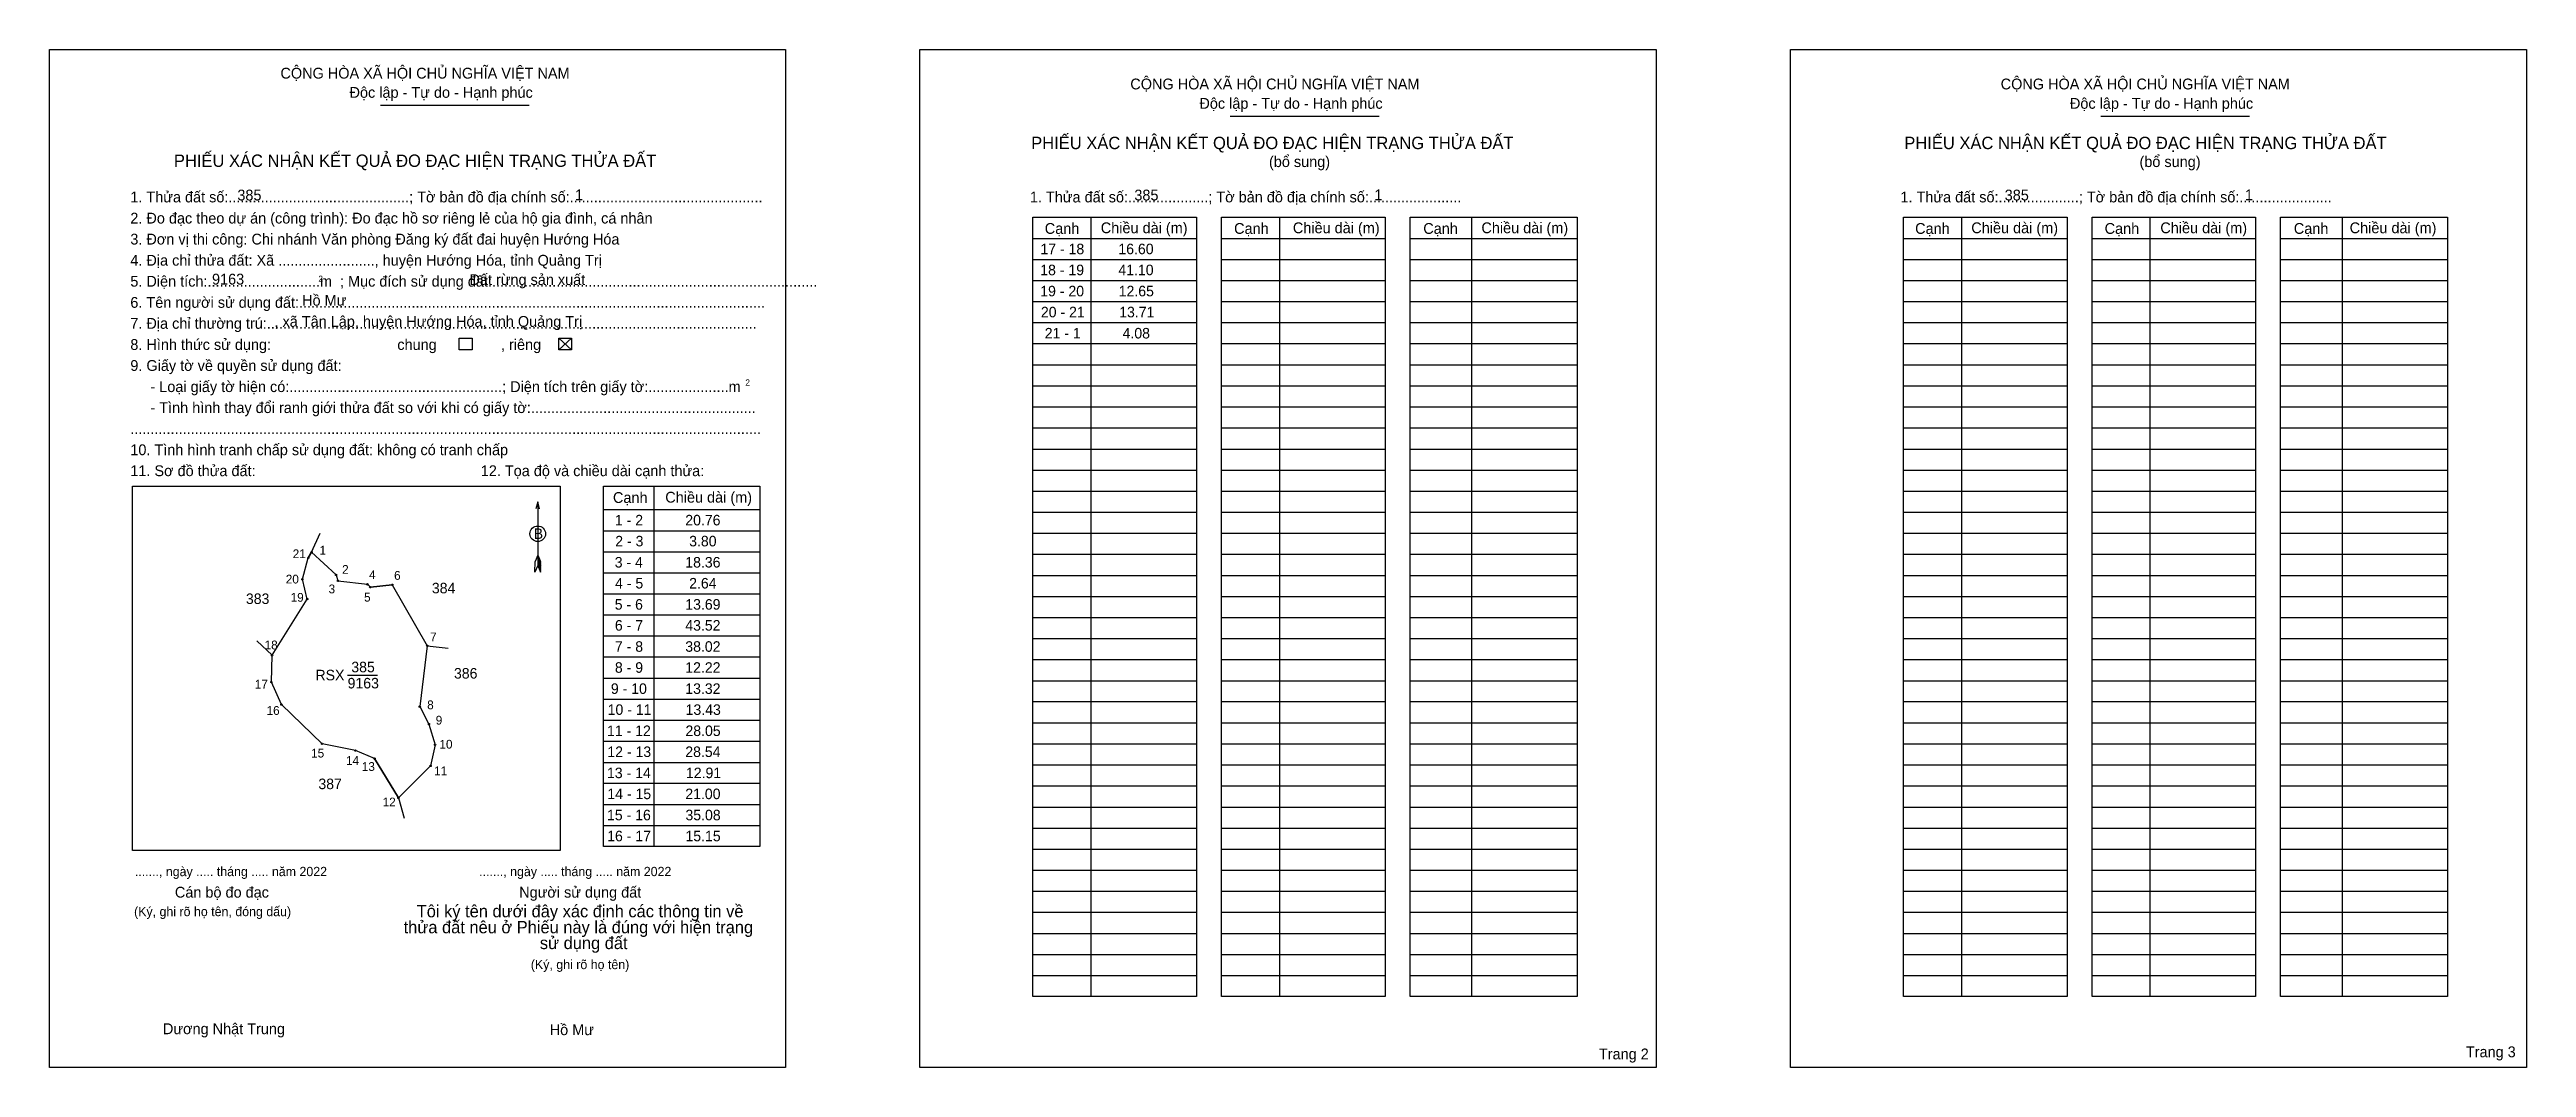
# Model space of a CAD drawing. Extents: x 544519 to 546054, y 1837874 to 1838504.
import ezdxf

# ---------------------------------------------------------------- set-up
doc = ezdxf.new("R2010")
doc.units = 0
for name, color, linetype in [('Level 1', 7, 'Continuous'), ('Level 10', 7, 'Continuous'), ('Level 11', 7, 'Continuous'), ('Level 13', 7, 'Continuous'), ('Level 2', 7, 'Continuous'), ('Level 25', 7, 'Continuous'), ('Level 27', 7, 'Continuous'), ('Level 36', 7, 'Continuous'), ('Level 48', 7, 'Continuous'), ('Level 50', 7, 'Continuous'), ('Level 52', 7, 'Continuous'), ('Level 55', 7, 'Continuous'), ('Level 6', 7, 'Continuous'), ('Level 9', 7, 'Continuous')]:
    doc.layers.add(name, color=color, linetype=linetype)

msp = doc.modelspace()

# ---------------------------------------------------------------- linework, layer by layer
at = {"layer": 'Level 1'}
for p, q in [((544519.3, 1838504.2), (544519.3, 1838504.2)), ((545058.5, 1838504.2), (545058.5, 1838504.2)), ((544724.2, 1838469.7), (544816.4, 1838469.7)), ((545250.7, 1838462.9), (545342.9, 1838462.9)), ((545790, 1838462.9), (545882.2, 1838462.9)), ((545164.4, 1838400.3), (545164.4, 1837917.5)), ((545281.2, 1838400.3), (545281.2, 1837917.5)), ((545400.2, 1838400.3), (545400.2, 1837917.5)), ((545703.7, 1838400.3), (545703.7, 1837917.5)), ((545820.5, 1838400.3), (545820.5, 1837917.5)), ((545939.5, 1838400.3), (545939.5, 1837917.5)), ((545128.5, 1838387.2), (545229.8, 1838387.2)), ((545128.5, 1838374.2), (545229.8, 1838374.2)), ((545245.3, 1838387.2), (545346.7, 1838387.2)), ((545245.3, 1838374.2), (545346.7, 1838374.2)), ((545362.1, 1838387.2), (545465.6, 1838387.2)), ((545362.1, 1838374.2), (545465.6, 1838374.2)), ((545667.8, 1838387.2), (545769.1, 1838387.2)), ((545667.8, 1838374.2), (545769.1, 1838374.2)), ((545784.6, 1838387.2), (545885.9, 1838387.2)), ((545784.6, 1838374.2), (545885.9, 1838374.2)), ((545901.4, 1838387.2), (546004.9, 1838387.2)), ((545901.4, 1838374.2), (546004.9, 1838374.2)), ((545128.5, 1838361.1), (545229.8, 1838361.1)), ((545245.3, 1838361.1), (545346.7, 1838361.1)), ((545362.1, 1838361.1), (545465.6, 1838361.1)), ((545667.8, 1838361.1), (545769.1, 1838361.1)), ((545784.6, 1838361.1), (545885.9, 1838361.1)), ((545901.4, 1838361.1), (546004.9, 1838361.1)), ((545128.5, 1838348.1), (545229.8, 1838348.1)), ((545245.3, 1838348.1), (545346.7, 1838348.1)), ((545362.1, 1838348.1), (545465.6, 1838348.1)), ((545667.8, 1838348.1), (545769.1, 1838348.1)), ((545784.6, 1838348.1), (545885.9, 1838348.1)), ((545901.4, 1838348.1), (546004.9, 1838348.1)), ((545128.5, 1838335), (545229.8, 1838335)), ((545245.3, 1838335), (545346.7, 1838335)), ((545362.1, 1838335), (545465.6, 1838335)), ((545667.8, 1838335), (545769.1, 1838335)), ((545784.6, 1838335), (545885.9, 1838335)), ((545901.4, 1838335), (546004.9, 1838335)), ((544834.8, 1838325.4), (544842.6, 1838318.1)), ((544834.8, 1838318.1), (544842.6, 1838325.4)), ((545128.5, 1838322), (545229.8, 1838322)), ((545245.3, 1838322), (545346.7, 1838322)), ((545362.1, 1838322), (545465.6, 1838322)), ((545667.8, 1838322), (545769.1, 1838322)), ((545784.6, 1838322), (545885.9, 1838322)), ((545901.4, 1838322), (546004.9, 1838322)), ((545128.5, 1838308.9), (545229.8, 1838308.9)), ((545128.5, 1838295.9), (545229.8, 1838295.9)), ((545245.3, 1838308.9), (545346.7, 1838308.9)), ((545245.3, 1838295.9), (545346.7, 1838295.9)), ((545362.1, 1838308.9), (545465.6, 1838308.9)), ((545362.1, 1838295.9), (545465.6, 1838295.9)), ((545667.8, 1838308.9), (545769.1, 1838308.9)), ((545667.8, 1838295.9), (545769.1, 1838295.9)), ((545784.6, 1838308.9), (545885.9, 1838308.9)), ((545784.6, 1838295.9), (545885.9, 1838295.9)), ((545901.4, 1838308.9), (546004.9, 1838308.9)), ((545901.4, 1838295.9), (546004.9, 1838295.9)), ((545128.5, 1838282.8), (545229.8, 1838282.8)), ((545245.3, 1838282.8), (545346.7, 1838282.8)), ((545362.1, 1838282.8), (545465.6, 1838282.8)), ((545667.8, 1838282.8), (545769.1, 1838282.8)), ((545784.6, 1838282.8), (545885.9, 1838282.8)), ((545901.4, 1838282.8), (546004.9, 1838282.8)), ((545128.5, 1838269.8), (545229.8, 1838269.8)), ((545245.3, 1838269.8), (545346.7, 1838269.8)), ((545362.1, 1838269.8), (545465.6, 1838269.8)), ((545667.8, 1838269.8), (545769.1, 1838269.8)), ((545784.6, 1838269.8), (545885.9, 1838269.8)), ((545901.4, 1838269.8), (546004.9, 1838269.8)), ((545128.5, 1838256.7), (545229.8, 1838256.7)), ((545245.3, 1838256.7), (545346.7, 1838256.7)), ((545362.1, 1838256.7), (545465.6, 1838256.7)), ((545667.8, 1838256.7), (545769.1, 1838256.7)), ((545784.6, 1838256.7), (545885.9, 1838256.7)), ((545901.4, 1838256.7), (546004.9, 1838256.7)), ((545128.5, 1838243.7), (545229.8, 1838243.7)), ((545245.3, 1838243.7), (545346.7, 1838243.7)), ((545362.1, 1838243.7), (545465.6, 1838243.7)), ((545667.8, 1838243.7), (545769.1, 1838243.7)), ((545784.6, 1838243.7), (545885.9, 1838243.7)), ((545901.4, 1838243.7), (546004.9, 1838243.7)), ((544570.6, 1838233.7), (544570.6, 1838233.7)), ((544821.7, 1838223.9), (544821.7, 1838184.5)), ((544862.4, 1838219.2), (544959.2, 1838219.2)), ((544893.7, 1838233.8), (544893.7, 1838010.4)), ((545128.5, 1838230.6), (545229.8, 1838230.6)), ((545245.3, 1838230.6), (545346.7, 1838230.6)), ((545362.1, 1838230.6), (545465.6, 1838230.6)), ((545667.8, 1838230.6), (545769.1, 1838230.6)), ((545784.6, 1838230.6), (545885.9, 1838230.6)), ((545901.4, 1838230.6), (546004.9, 1838230.6)), ((544862.4, 1838206.1), (544959.2, 1838206.1)), ((545128.5, 1838217.6), (545229.8, 1838217.6)), ((545128.5, 1838204.5), (545229.8, 1838204.5)), ((545245.3, 1838217.6), (545346.7, 1838217.6)), ((545245.3, 1838204.5), (545346.7, 1838204.5)), ((545362.1, 1838217.6), (545465.6, 1838217.6)), ((545362.1, 1838204.5), (545465.6, 1838204.5)), ((545667.8, 1838217.6), (545769.1, 1838217.6)), ((545667.8, 1838204.5), (545769.1, 1838204.5)), ((545784.6, 1838217.6), (545885.9, 1838217.6)), ((545784.6, 1838204.5), (545885.9, 1838204.5)), ((545901.4, 1838217.6), (546004.9, 1838217.6)), ((545901.4, 1838204.5), (546004.9, 1838204.5)), ((544821.7, 1838191), (544820, 1838187)), ((544821.7, 1838191), (544823.3, 1838187)), ((544821.7, 1838190.4), (544823.3, 1838186.4)), ((544821.7, 1838189.9), (544823.3, 1838185.8)), ((544821.7, 1838189.3), (544823.4, 1838185.2)), ((544821.7, 1838188.7), (544823.4, 1838184.6)), ((544821.7, 1838188.2), (544823.4, 1838184.1)), ((544862.4, 1838193.1), (544959.2, 1838193.1)), ((545128.5, 1838191.5), (545229.8, 1838191.5)), ((545245.3, 1838191.5), (545346.7, 1838191.5)), ((545362.1, 1838191.5), (545465.6, 1838191.5)), ((545667.8, 1838191.5), (545769.1, 1838191.5)), ((545784.6, 1838191.5), (545885.9, 1838191.5)), ((545901.4, 1838191.5), (546004.9, 1838191.5)), ((544819.9, 1838180.5), (544820, 1838187)), ((544821.7, 1838184.5), (544819.9, 1838180.5)), ((544821.7, 1838187.6), (544823.4, 1838183.5)), ((544821.7, 1838187), (544823.4, 1838182.9)), ((544821.7, 1838186.5), (544823.4, 1838182.3)), ((544821.7, 1838185.9), (544823.4, 1838181.7)), ((544821.7, 1838185.3), (544823.4, 1838181.1)), ((544821.7, 1838184.5), (544823.4, 1838180.5)), ((544823.4, 1838180.5), (544823.3, 1838187)), ((544862.4, 1838180.1), (544959.2, 1838180.1)), ((545128.5, 1838178.4), (545229.8, 1838178.4)), ((545245.3, 1838178.4), (545346.7, 1838178.4)), ((545362.1, 1838178.4), (545465.6, 1838178.4)), ((545667.8, 1838178.4), (545769.1, 1838178.4)), ((545784.6, 1838178.4), (545885.9, 1838178.4)), ((545901.4, 1838178.4), (546004.9, 1838178.4)), ((544862.4, 1838167), (544959.2, 1838167)), ((545128.5, 1838165.4), (545229.8, 1838165.4)), ((545245.3, 1838165.4), (545346.7, 1838165.4)), ((545362.1, 1838165.4), (545465.6, 1838165.4)), ((545667.8, 1838165.4), (545769.1, 1838165.4)), ((545784.6, 1838165.4), (545885.9, 1838165.4)), ((545901.4, 1838165.4), (546004.9, 1838165.4)), ((544862.4, 1838154), (544959.2, 1838154)), ((545128.5, 1838152.4), (545229.8, 1838152.4)), ((545245.3, 1838152.4), (545346.7, 1838152.4)), ((545362.1, 1838152.4), (545465.6, 1838152.4)), ((545667.8, 1838152.4), (545769.1, 1838152.4)), ((545784.6, 1838152.4), (545885.9, 1838152.4)), ((545901.4, 1838152.4), (546004.9, 1838152.4)), ((544862.4, 1838140.9), (544959.2, 1838140.9)), ((544862.4, 1838127.9), (544959.2, 1838127.9)), ((545128.5, 1838139.3), (545229.8, 1838139.3)), ((545245.3, 1838139.3), (545346.7, 1838139.3)), ((545362.1, 1838139.3), (545465.6, 1838139.3)), ((545667.8, 1838139.3), (545769.1, 1838139.3)), ((545784.6, 1838139.3), (545885.9, 1838139.3)), ((545901.4, 1838139.3), (546004.9, 1838139.3)), ((544862.4, 1838114.8), (544959.2, 1838114.8)), ((545128.5, 1838126.3), (545229.8, 1838126.3)), ((545128.5, 1838113.2), (545229.8, 1838113.2)), ((545245.3, 1838126.3), (545346.7, 1838126.3)), ((545245.3, 1838113.2), (545346.7, 1838113.2)), ((545362.1, 1838126.3), (545465.6, 1838126.3)), ((545362.1, 1838113.2), (545465.6, 1838113.2)), ((545667.8, 1838126.3), (545769.1, 1838126.3)), ((545667.8, 1838113.2), (545769.1, 1838113.2)), ((545784.6, 1838126.3), (545885.9, 1838126.3)), ((545784.6, 1838113.2), (545885.9, 1838113.2)), ((545901.4, 1838126.3), (546004.9, 1838126.3)), ((545901.4, 1838113.2), (546004.9, 1838113.2)), ((544862.4, 1838101.8), (544959.2, 1838101.8)), ((545128.5, 1838100.2), (545229.8, 1838100.2)), ((545245.3, 1838100.2), (545346.7, 1838100.2)), ((545362.1, 1838100.2), (545465.6, 1838100.2)), ((545667.8, 1838100.2), (545769.1, 1838100.2)), ((545784.6, 1838100.2), (545885.9, 1838100.2)), ((545901.4, 1838100.2), (546004.9, 1838100.2)), ((544862.4, 1838088.7), (544959.2, 1838088.7)), ((545128.5, 1838087.1), (545229.8, 1838087.1)), ((545245.3, 1838087.1), (545346.7, 1838087.1)), ((545362.1, 1838087.1), (545465.6, 1838087.1)), ((545667.8, 1838087.1), (545769.1, 1838087.1)), ((545784.6, 1838087.1), (545885.9, 1838087.1)), ((545901.4, 1838087.1), (546004.9, 1838087.1)), ((544862.4, 1838075.7), (544959.2, 1838075.7)), ((545128.5, 1838074.1), (545229.8, 1838074.1)), ((545245.3, 1838074.1), (545346.7, 1838074.1)), ((545362.1, 1838074.1), (545465.6, 1838074.1)), ((545667.8, 1838074.1), (545769.1, 1838074.1)), ((545784.6, 1838074.1), (545885.9, 1838074.1)), ((545901.4, 1838074.1), (546004.9, 1838074.1)), ((544862.4, 1838062.6), (544959.2, 1838062.6)), ((545128.5, 1838061), (545229.8, 1838061)), ((545245.3, 1838061), (545346.7, 1838061)), ((545362.1, 1838061), (545465.6, 1838061)), ((545667.8, 1838061), (545769.1, 1838061)), ((545784.6, 1838061), (545885.9, 1838061)), ((545901.4, 1838061), (546004.9, 1838061)), ((544862.4, 1838049.6), (544959.2, 1838049.6)), ((544862.4, 1838036.5), (544959.2, 1838036.5)), ((545128.5, 1838048), (545229.8, 1838048)), ((545128.5, 1838034.9), (545229.8, 1838034.9)), ((545245.3, 1838048), (545346.7, 1838048)), ((545245.3, 1838034.9), (545346.7, 1838034.9)), ((545362.1, 1838048), (545465.6, 1838048)), ((545362.1, 1838034.9), (545465.6, 1838034.9)), ((545667.8, 1838048), (545769.1, 1838048)), ((545667.8, 1838034.9), (545769.1, 1838034.9)), ((545784.6, 1838048), (545885.9, 1838048)), ((545784.6, 1838034.9), (545885.9, 1838034.9)), ((545901.4, 1838048), (546004.9, 1838048)), ((545901.4, 1838034.9), (546004.9, 1838034.9)), ((544862.4, 1838023.5), (544959.2, 1838023.5)), ((545128.5, 1838021.9), (545229.8, 1838021.9)), ((545245.3, 1838021.9), (545346.7, 1838021.9)), ((545362.1, 1838021.9), (545465.6, 1838021.9)), ((545667.8, 1838021.9), (545769.1, 1838021.9)), ((545784.6, 1838021.9), (545885.9, 1838021.9)), ((545901.4, 1838021.9), (546004.9, 1838021.9)), ((544835.6, 1838007.9), (544835.6, 1838007.9)), ((545128.5, 1838008.8), (545229.8, 1838008.8)), ((545245.3, 1838008.8), (545346.7, 1838008.8)), ((545362.1, 1838008.8), (545465.6, 1838008.8)), ((545667.8, 1838008.8), (545769.1, 1838008.8)), ((545784.6, 1838008.8), (545885.9, 1838008.8)), ((545901.4, 1838008.8), (546004.9, 1838008.8)), ((545128.5, 1837995.8), (545229.8, 1837995.8)), ((545245.3, 1837995.8), (545346.7, 1837995.8)), ((545362.1, 1837995.8), (545465.6, 1837995.8)), ((545667.8, 1837995.8), (545769.1, 1837995.8)), ((545784.6, 1837995.8), (545885.9, 1837995.8)), ((545901.4, 1837995.8), (546004.9, 1837995.8)), ((545128.5, 1837982.7), (545229.8, 1837982.7)), ((545245.3, 1837982.7), (545346.7, 1837982.7)), ((545362.1, 1837982.7), (545465.6, 1837982.7)), ((545667.8, 1837982.7), (545769.1, 1837982.7)), ((545784.6, 1837982.7), (545885.9, 1837982.7)), ((545901.4, 1837982.7), (546004.9, 1837982.7)), ((545128.5, 1837969.7), (545229.8, 1837969.7)), ((545245.3, 1837969.7), (545346.7, 1837969.7)), ((545362.1, 1837969.7), (545465.6, 1837969.7)), ((545667.8, 1837969.7), (545769.1, 1837969.7)), ((545784.6, 1837969.7), (545885.9, 1837969.7)), ((545901.4, 1837969.7), (546004.9, 1837969.7)), ((545128.5, 1837956.6), (545229.8, 1837956.6)), ((545128.5, 1837943.6), (545229.8, 1837943.6)), ((545245.3, 1837956.6), (545346.7, 1837956.6)), ((545245.3, 1837943.6), (545346.7, 1837943.6)), ((545362.1, 1837956.6), (545465.6, 1837956.6)), ((545362.1, 1837943.6), (545465.6, 1837943.6)), ((545667.8, 1837956.6), (545769.1, 1837956.6)), ((545667.8, 1837943.6), (545769.1, 1837943.6)), ((545784.6, 1837956.6), (545885.9, 1837956.6)), ((545784.6, 1837943.6), (545885.9, 1837943.6)), ((545901.4, 1837956.6), (546004.9, 1837956.6)), ((545901.4, 1837943.6), (546004.9, 1837943.6)), ((545128.5, 1837930.5), (545229.8, 1837930.5)), ((545245.3, 1837930.5), (545346.7, 1837930.5)), ((545362.1, 1837930.5), (545465.6, 1837930.5)), ((545667.8, 1837930.5), (545769.1, 1837930.5)), ((545784.6, 1837930.5), (545885.9, 1837930.5)), ((545901.4, 1837930.5), (546004.9, 1837930.5)), ((544975.2, 1837873.6), (544975.2, 1837873.6)), ((545514.5, 1837873.6), (545514.5, 1837873.6))]:
    msp.add_line(p, q, dxfattribs=at)
for points in [[(545128.5, 1838400.3), (545229.8, 1838400.3), (545229.8, 1837917.5), (545128.5, 1837917.5)], [(545245.3, 1838400.3), (545346.7, 1838400.3), (545346.7, 1837917.5), (545245.3, 1837917.5)], [(545362.1, 1838400.3), (545465.6, 1838400.3), (545465.6, 1837917.5), (545362.1, 1837917.5)], [(545667.8, 1838400.3), (545769.1, 1838400.3), (545769.1, 1837917.5), (545667.8, 1837917.5)], [(545784.6, 1838400.3), (545885.9, 1838400.3), (545885.9, 1837917.5), (545784.6, 1837917.5)], [(545901.4, 1838400.3), (546004.9, 1838400.3), (546004.9, 1837917.5), (545901.4, 1837917.5)], [(544570.6, 1838233.7), (544835.6, 1838233.7), (544835.6, 1838007.9), (544570.6, 1838007.9)], [(544862.4, 1838233.8), (544959.2, 1838233.8), (544959.2, 1838010.4), (544862.4, 1838010.4)]]:
    msp.add_lwpolyline(points, close=True, dxfattribs=at)
msp.add_lwpolyline([(544822.8, 1838219.7), (544821.7, 1838223.9), (544820.5, 1838219.7)], dxfattribs=at)
msp.add_circle((544821.7, 1838204.2), 4.82, dxfattribs=at)
at = {"layer": 'Level 10'}
msp.add_lwpolyline([(544679.5, 1838189.3), (544681.6, 1838192.8), (544696.8, 1838178.7), (544697.9, 1838175), (544716.2, 1838172.9), (544718, 1838171.1), (544731.6, 1838172.6), (544753.2, 1838134.8), (544748.6, 1838097.1), (544754.3, 1838086.3), (544758.1, 1838073.5), (544755.3, 1838060.4), (544735.4, 1838040.6), (544720.6, 1838064.9), (544708.7, 1838069.9), (544688.1, 1838074.1), (544662.9, 1838098.4), (544656.7, 1838112.3), (544657.1, 1838128.9), (544678.9, 1838163.7), (544675.9, 1838176)], close=True, dxfattribs=at)
at = {"layer": 'Level 11'}
for centre in [(544679.5, 1838189.3), (544679.5, 1838189.3), (544681.6, 1838192.8), (544675.9, 1838176), (544696.8, 1838178.7), (544697.9, 1838175), (544716.2, 1838172.9), (544731.6, 1838172.6), (544678.9, 1838163.7), (544718, 1838171.1), (544657.1, 1838128.9), (544753.2, 1838134.8), (544656.7, 1838112.3), (544662.9, 1838098.4), (544748.6, 1838097.1), (544754.3, 1838086.3), (544688.1, 1838074.1), (544708.7, 1838069.9), (544720.6, 1838064.9), (544758.1, 1838073.5), (544755.3, 1838060.4), (544735.4, 1838040.6)]:
    msp.add_circle(centre, 0.435, dxfattribs=at)
at = {"layer": 'Level 2'}
for points in [[(544519.2, 1838504.2), (544975.2, 1838504.2), (544975.2, 1837873.6), (544519.2, 1837873.6)], [(545058.5, 1838504.2), (545514.5, 1838504.2), (545514.5, 1837873.6), (545058.5, 1837873.6)], [(545597.8, 1838504.2), (546053.7, 1838504.2), (546053.7, 1837873.6), (545597.8, 1837873.6)]]:
    msp.add_lwpolyline(points, close=True, dxfattribs=at)
at = {"layer": 'Level 25'}
for p, q in [((544681.6, 1838192.8), (544679.5, 1838189.3)), ((544718, 1838171.1), (544716.2, 1838172.9)), ((544731.6, 1838172.6), (544718, 1838171.1)), ((544720.6, 1838064.9), (544735.4, 1838040.6))]:
    msp.add_line(p, q, dxfattribs=at)
at = {"layer": 'Level 27'}
for p, q in [((544681.6, 1838192.8), (544687, 1838204.6)), ((544657.1, 1838128.9), (544647.6, 1838137.8)), ((544753.2, 1838134.8), (544766.2, 1838133.3)), ((544735.4, 1838040.6), (544738.9, 1838028))]:
    msp.add_line(p, q, dxfattribs=at)
at = {"layer": 'Level 50'}
for points in [[(544773.1, 1838325.4), (544781, 1838325.4), (544781, 1838318.1), (544773.1, 1838318.1)], [(544834.8, 1838325.4), (544842.6, 1838325.4), (544842.6, 1838318.1), (544834.8, 1838318.1)]]:
    msp.add_lwpolyline(points, close=True, dxfattribs=at)
at = {"layer": 'Level 9'}
msp.add_line((544703.9, 1838116.7), (544722.4, 1838116.7), dxfattribs=at)

# ---------------------------------------------------------------- texts
at = {"layer": 'Level 1'}
for s, height, p in [('CỘNG HÒA XÃ HỘI CHỦ NGHĨA VIỆT NAM', 6.697, (544662.3, 1838486.2)), ('Độc lập - Tự do - Hạnh phúc', 6.697, (544705.1, 1838474.3)), ('CỘNG HÒA XÃ HỘI CHỦ NGHĨA VIỆT NAM', 6.697, (545188.8, 1838479.5)), ('CỘNG HÒA XÃ HỘI CHỦ NGHĨA VIỆT NAM', 6.697, (545728, 1838479.5)), ('Độc lập - Tự do - Hạnh phúc', 6.697, (545231.6, 1838467.5)), ('Độc lập - Tự do - Hạnh phúc', 6.697, (545770.9, 1838467.5)), ('PHIẾU XÁC NHẬN KẾT QUẢ ĐO ĐẠC HIỆN TRẠNG THỬA ĐẤT', 7.655, (545127.4, 1838442.5)), ('PHIẾU XÁC NHẬN KẾT QUẢ ĐO ĐẠC HIỆN TRẠNG THỬA ĐẤT', 7.655, (545668.3, 1838442.5)), ('PHIẾU XÁC NHẬN KẾT QUẢ ĐO ĐẠC HIỆN TRẠNG THỬA ĐẤT', 7.655, (544596.3, 1838431.5)), ('(bổ sung)', 6.7, (545274.7, 1838431.4)), ('(bổ sung)', 6.7, (545814, 1838431.4)), ('2. Đo đạc theo dự án (công trình): Đo đạc hồ sơ riêng lẻ của hộ gia đình, cá nhân', 6.697, (544569.3, 1838396.4)), ('1. Thửa đất số:.............................................; Tờ bản đồ địa chính số:................................................', 6.6973, (544569.3, 1838409.5)), ('1. Thửa đất số:....................; Tờ bản đồ địa chính số:.......................', 6.697, (545126.6, 1838409.5)), ('1. Thửa đất số:....................; Tờ bản đồ địa chính số:.......................', 6.697, (545665.9, 1838409.5)), ('3. Đơn vị thi công: Chi nhánh Văn phòng Đăng ký đất đai huyện Hướng Hóa', 6.697, (544569.3, 1838383.4)), ('Cạnh', 6.7, (545135.8, 1838390)), ('Chiều dài (m)', 6.697, (545170.5, 1838390.4)), ('Cạnh', 6.7, (545253.1, 1838390)), ('Chiều dài (m)', 6.697, (545289.5, 1838390.4)), ('Cạnh', 6.7, (545370.3, 1838390)), ('Chiều dài (m)', 6.697, (545406.3, 1838390.4)), ('Cạnh', 6.7, (545675, 1838390)), ('Chiều dài (m)', 6.697, (545709.8, 1838390.4)), ('Cạnh', 6.7, (545792.4, 1838390)), ('Chiều dài (m)', 6.697, (545826.9, 1838390.4)), ('Cạnh', 6.7, (545909.6, 1838390)), ('Chiều dài (m)', 6.697, (545944.2, 1838390.4)), ('4. Địa chỉ thửa đất: Xã ........................, huyện Hướng Hóa, tỉnh Quảng Trị', 6.697, (544569.3, 1838370.3)), ('5. Diện tích:............................m  ; Mục đích sử dụng đất:.................................................................................', 6.6973, (544569.3, 1838357.3)), ('2', 3.83, (544685.8, 1838360.3)), ('6. Tên người sử dụng đất:....................................................................................................................', 6.6973, (544569.3, 1838344.2)), ('7. Địa chỉ thường trú:..........................................................................................................................', 6.6973, (544569.3, 1838331.2)), ('9. Giấy tờ về quyền sử dụng đất:', 6.697, (544569.3, 1838305.1)), ('chung                , riêng', 6.697, (544734.7, 1838318.1)), ('     - Loại giấy tờ hiện có:.....................................................; Diện tích trên giấy tờ:....................m', 6.6973, (544569.3, 1838292)), ('2', 3.83, (544950.3, 1838296)), ('     - Tình hình thay đổi ranh giới thửa đất so với khi có giấy tờ:........................................................', 6.6973, (544569.3, 1838279)), ('.............................................................................................................................................................', 6.6973, (544569.3, 1838266)), ('10. Tình hình tranh chấp sử dụng đất: không có tranh chấp', 6.697, (544569.3, 1838252.9)), ('11. Sơ đồ thửa đất:', 6.697, (544569.3, 1838239.9)), ('12. Tọa độ và chiều dài cạnh thửa:', 6.697, (544786.4, 1838239.9)), ('Cạnh', 6.7, (544868.3, 1838223.3)), ('Chiều dài (m)', 6.697, (544900.7, 1838223.5)), ('B', 6.52, (544819.2, 1838201)), ('......., ngày ..... tháng ..... năm 2022', 5.741, (544572.1, 1837992.1)), ('......., ngày ..... tháng ..... năm 2022', 5.741, (544785.4, 1837992.1)), ('(Ký, ghi rõ họ tên, đóng dấu)', 5.741, (544571.6, 1837967.3)), ('Cán bộ đo đạc', 6.697, (544596.9, 1837978.8)), ('Tôi ký tên dưới đây xác định các thông tin về', 7.611, (544746.7, 1837966.6)), ('Người sử dụng đất', 6.697, (544810.2, 1837978.8)), ('thửa đất nêu ở Phiếu này là đúng với hiện trạng', 7.611, (544738.6, 1837956.7)), ('sử dụng đất', 7.611, (544823, 1837946.9)), ('(Ký, ghi rõ họ tên)', 5.741, (544817.4, 1837934.5)), ('Dương Nhật Trung', 6.697, (544589.5, 1837894.2)), ('Trang 2', 6.7, (545479.1, 1837878.6)), ('Trang 3', 6.7, (546016.2, 1837879.9))]:
    msp.add_text(s, height=height, dxfattribs=at).set_placement(p)
at = {"layer": 'Level 13'}
for s, p in [('RSX', (544684, 1838113.4)), ('9163', (544703.9, 1838108.4)), ('385', (544706.2, 1838118.4))]:
    msp.add_text(s, height=6.52, dxfattribs=at).set_placement(p)
at = {"layer": 'Level 36'}
for s, p in [('384', (544756.1, 1838167.3)), ('383', (544640.9, 1838160.7)), ('386', (544769.8, 1838114.5)), ('387', (544685.8, 1838046))]:
    msp.add_text(s, height=6.52, dxfattribs=at).set_placement(p)
at = {"layer": 'Level 48'}
msp.add_text('8. Hình thức sử dụng:', height=6.698, dxfattribs=at).set_placement((544569.3, 1838318.1))
at = {"layer": 'Level 52'}
for s, p in [('17 - 18', (545133.1, 1838377.4)), ('16.60', (545181.4, 1838377.4)), ('19 - 20', (545133, 1838351.3)), ('18 - 19', (545133, 1838364.4)), ('41.10', (545181.4, 1838364.4)), ('12.65', (545181.6, 1838351.3)), ('20 - 21', (545133.4, 1838338.3)), ('13.71', (545181.9, 1838338.3)), ('21 - 1', (545135.8, 1838325.2)), ('4.08', (545184, 1838325.2)), ('1 - 2', (544869.5, 1838209.4)), ('20.76', (544913.1, 1838209.4)), ('3 - 4', (544869.4, 1838183.3)), ('2 - 3', (544869.7, 1838196.4)), ('18.36', (544913.1, 1838183.3)), ('3.80', (544915.5, 1838196.4)), ('4 - 5', (544869.6, 1838170.3)), ('2.64', (544915.5, 1838170.3)), ('5 - 6', (544869.4, 1838157.2)), ('13.69', (544913.1, 1838157.2)), ('6 - 7', (544869.5, 1838144.2)), ('43.52', (544913.1, 1838144.2)), ('7 - 8', (544869.5, 1838131.1)), ('38.02', (544913.1, 1838131.1)), ('9 - 10', (544867, 1838105)), ('8 - 9', (544869.5, 1838118.1)), ('12.22', (544913.1, 1838118.1)), ('13.32', (544913.1, 1838105)), ('10 - 11', (544865, 1838092)), ('13.43', (544913.3, 1838092)), ('11 - 12', (544864.6, 1838078.9)), ('28.05', (544913.2, 1838078.9)), ('12 - 13', (544864.8, 1838065.9)), ('28.54', (544913.1, 1838065.9)), ('13 - 14', (544864.6, 1838052.8)), ('12.91', (544913.5, 1838052.8)), ('14 - 15', (544864.8, 1838039.8)), ('21.00', (544913.1, 1838039.8)), ('15 - 16', (544864.6, 1838026.7)), ('16 - 17', (544864.7, 1838013.7)), ('35.08', (544913.2, 1838026.7)), ('15.15', (544913.2, 1838013.7))]:
    msp.add_text(s, height=6.52, dxfattribs=at).set_placement(p)
at = {"layer": 'Level 55'}
for s, p in [('21', (544679.3, 1838189.3)), ('1', (544681.5, 1838192.8)), ('20', (544675.8, 1838176)), ('2', (544696.7, 1838178.7)), ('3', (544697.9, 1838175)), ('4', (544716.1, 1838172.9)), ('6', (544731.5, 1838172.6)), ('19', (544678.7, 1838163.7)), ('5', (544717.9, 1838171.1)), ('18', (544656.9, 1838128.9)), ('7', (544753.1, 1838134.8)), ('17', (544656.5, 1838112.3)), ('16', (544662.7, 1838098.4)), ('8', (544748.5, 1838097.1)), ('9', (544754.2, 1838086.3)), ('15', (544688, 1838074.1)), ('14', (544708.5, 1838069.9)), ('10', (544758, 1838073.5)), ('13', (544720.5, 1838064.9)), ('11', (544755.1, 1838060.4)), ('12', (544735.3, 1838040.6))]:
    msp.add_text(s, height=0.217, dxfattribs=at).set_placement(p)
at = {"layer": 'Level 6'}
for s, height, p in [('385', 6.7, (544635.6, 1838410.7)), ('1', 6.7, (544844.8, 1838410.8)), ('385', 6.7, (545191.3, 1838410.7)), ('1', 6.7, (545340, 1838410.8)), ('385', 6.7, (545730.5, 1838410.7)), ('1', 6.7, (545879.3, 1838410.8)), ('9163', 6.7, (544619.9, 1838358.6)), ('Đất rừng sản xuất', 6.698, (544779.4, 1838358.3)), ('Hồ Mư', 6.7, (544675.7, 1838345.5)), (', xã Tân Lập, huyện Hướng Hóa, tỉnh Quảng Trị', 6.698, (544658.6, 1838332.4)), ('Hồ Mư', 6.7, (544829.1, 1837893.6))]:
    msp.add_text(s, height=height, dxfattribs=at).set_placement(p)
at = {"layer": 'Level 9'}
for s, p in [('21', (544669.9, 1838189.1)), ('1', (544686.5, 1838191.3)), ('20', (544665.6, 1838173.4)), ('3', (544692.1, 1838167.3)), ('2', (544700.5, 1838179.4)), ('4', (544717.2, 1838176.1)), ('6', (544732.7, 1838175.7)), ('19', (544668.6, 1838162.1)), ('5', (544714.1, 1838162.2)), ('7', (544755, 1838137.6)), ('18', (544652.5, 1838132.6)), ('17', (544646.4, 1838108.3)), ('16', (544653.7, 1838092)), ('8', (544753.2, 1838095.5)), ('9', (544758.5, 1838086)), ('15', (544681.3, 1838065.6)), ('14', (544702.9, 1838061)), ('10', (544760.8, 1838071.1)), ('13', (544712.7, 1838057.3)), ('11', (544757.5, 1838054.6)), ('12', (544725.6, 1838035.3))]:
    msp.add_text(s, height=5.44, dxfattribs=at).set_placement(p)

doc.saveas('drawing.dxf')
